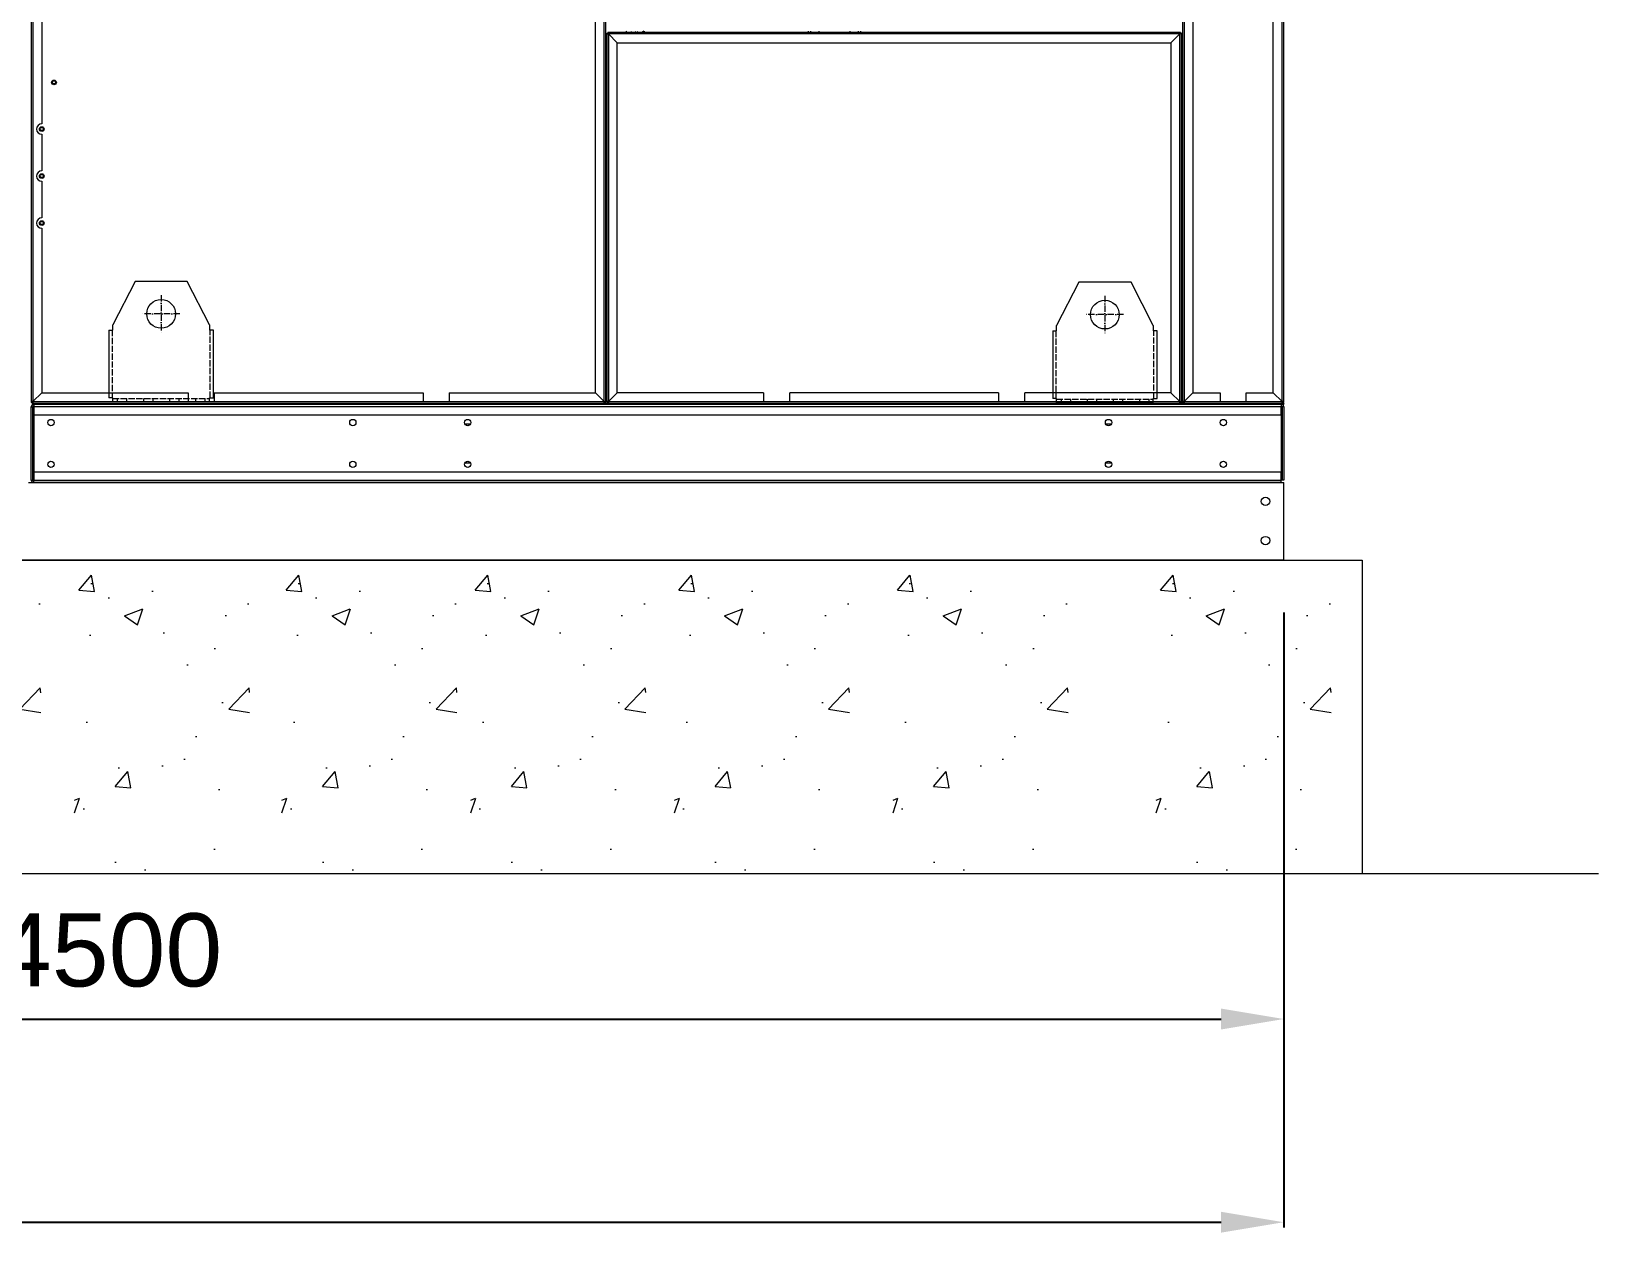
# Model space of a CAD drawing. Header units: millimetres. Extents: x -17070 to 45881, y -291348 to 34009.
# Drawn here: x 29169 to 32170, y 19360 to 21660 of the extents above; entities that cross this region are included whole.
import ezdxf

# ---------------------------------------------------------------- set-up
doc = ezdxf.new("R2010")
doc.units = ezdxf.units.MM
doc.linetypes.add('DASHDOT', pattern=[18.5, 12, -3, 0.5, -3])
doc.linetypes.add('DASHED', pattern=[15, 12, -3])
doc.layers.add('냉각탑_기초', color=23, linetype='Continuous')
doc.styles.get("Standard").update_dxf_attribs({"font": 'arial.ttf'})
doc.dimstyles.new('1.40', dxfattribs={"dimscale": 20, "dimtxt": 1.5, "dimasz": 1, "dimexe": 0.5, "dimexo": 0.5, "dimgap": 0.5, "dimtad": 1, "dimdec": 0, "dimzin": 0, "dimdsep": 46, "dimtxsty": 'Standard', "dimcen": 0, "dimclrd": 2, "dimclre": 2, "dimclrt": 3, "dimadec": 0, "dimazin": 0, "dimtfac": 1, "dimtdec": 0, "dimtmove": 0, "dimatfit": 0, "dimfxl": 1, "dimtolj": 1, "dimtzin": 0, "dimlwd": -1, "dimlwe": -1, "dimarcsym": 0})

# ---------------------------------------------------------------- blocks, each defined once
blk = doc.blocks.new('*D393')
at = {"color": 2, "transparency": 16777216}
for p, q in [((27067.1, 20699.8), (27067.1, 19759.3)), ((31567.1, 20547.9), (31567.1, 19759.3)), ((27187.1, 19769.3), (31447.1, 19769.3))]:
    blk.add_line(p, q, dxfattribs=at)
for points in [[(27187.1, 19789.3), (27187.1, 19749.3), (27067.1, 19769.3)], [(31447.1, 19789.3), (31447.1, 19749.3), (31567.1, 19769.3)]]:
    blk.add_solid(points, dxfattribs=at)
at = {"layer": 'Defpoints', "color": 0, "transparency": 16777216}
for p in [(27067.1, 20799.8), (31567.1, 20647.9), (31567.1, 19769.3)]:
    blk.add_point(p, dxfattribs=at)
at = {"color": 3, "lineweight": 5, "transparency": 16777216, "insert": (29317.1, 19900.7), "char_height": 140, "attachment_point": 5}
blk.add_mtext('\\A1;4500', dxfattribs=at)
blk = doc.blocks.new('*D394')
at = {"color": 2, "transparency": 16777216}
for p, q in [((26067.1, 20547.9), (26067.1, 19370.3)), ((31567.1, 20547.9), (31567.1, 19370.3)), ((26187.1, 19380.3), (31447.1, 19380.3))]:
    blk.add_line(p, q, dxfattribs=at)
for points in [[(26187.1, 19400.3), (26187.1, 19360.3), (26067.1, 19380.3)], [(31447.1, 19400.3), (31447.1, 19360.3), (31567.1, 19380.3)]]:
    blk.add_solid(points, dxfattribs=at)
at = {"layer": 'Defpoints', "color": 0, "transparency": 16777216}
for p in [(26067.1, 20647.9), (31567.1, 20647.9), (31567.1, 19380.3)]:
    blk.add_point(p, dxfattribs=at)
at = {"color": 3, "lineweight": 5, "transparency": 16777216, "insert": (28817.1, 19511.8), "char_height": 140, "attachment_point": 5}
blk.add_mtext('\\A1;5500', dxfattribs=at)
blk = doc.blocks.new('457536')
at = {"color": 7, "lineweight": 5}
for p, q in [((114592.520962, 89152.297332), (114550.020962, 89069.297332)), ((114692.520962, 89152.297332), (114592.520962, 89152.297332)), ((114735.020962, 89069.297332), (114692.520962, 89152.297332)), ((114542.520962, 89059.297332), (114542.520962, 88929.797332)), ((114742.520962, 88929.797332), (114742.520962, 89059.297332)), ((114550.020962, 88922.297332), (114735.020962, 88922.297332))]:
    blk.add_line(p, q, dxfattribs=at)
at = {"color": 7, "linetype": 'DASHDOT', "lineweight": 5}
for p, q in [((114642.520962, 89126.047332), (114642.520962, 89054.547332)), ((114678.270962, 89090.297332), (114606.770962, 89090.297332))]:
    blk.add_line(p, q, dxfattribs=at)
at = {"color": 7, "lineweight": 5, "ltscale": 0.125}
for p, q in [((114550.020962, 89059.297332), (114550.020962, 89069.297332)), ((114735.020962, 89069.297332), (114735.020962, 89059.297332))]:
    blk.add_line(p, q, dxfattribs=at)
at = {"color": 7, "lineweight": 5, "ltscale": 0.09375}
for p, q in [((114542.520962, 89059.297332), (114550.020962, 89059.297332)), ((114742.520962, 89059.297332), (114735.020962, 89059.297332)), ((114550.020962, 88929.797332), (114542.520962, 88929.797332)), ((114550.020962, 88922.297332), (114550.020962, 88929.797332)), ((114735.020962, 88929.797332), (114742.520962, 88929.797332)), ((114735.020962, 88922.297332), (114735.020962, 88929.797332))]:
    blk.add_line(p, q, dxfattribs=at)
at = {"color": 7, "linetype": 'DASHED', "lineweight": 5}
for p, q in [((114548.520962, 89059.297332), (114548.520962, 88929.797332)), ((114736.520962, 88929.797332), (114736.520962, 89059.297332)), ((114550.020962, 88928.297332), (114735.020962, 88928.297332))]:
    blk.add_line(p, q, dxfattribs=at)
at = {"color": 7, "linetype": 'DASHED', "lineweight": 5, "ltscale": 0.075}
for p, q in [((114558.520962, 88928.297332), (114558.520962, 88922.297332)), ((114576.520962, 88928.297332), (114576.520962, 88922.297332)), ((114608.520962, 88928.297332), (114608.520962, 88922.297332)), ((114626.520962, 88928.297332), (114626.520962, 88922.297332)), ((114658.520962, 88928.297332), (114658.520962, 88922.297332)), ((114676.520962, 88928.297332), (114676.520962, 88922.297332)), ((114708.520962, 88928.297332), (114708.520962, 88922.297332)), ((114726.520962, 88928.297332), (114726.520962, 88922.297332))]:
    blk.add_line(p, q, dxfattribs=at)
at = {"color": 7, "lineweight": 5}
blk.add_circle((114642.520962, 89090.297332), 27.5, dxfattribs=at)
blk = doc.blocks.new('1')
at = {"color": 7, "lineweight": 20}
for p, q in [((29169.1, 23793.2), (29169.1, 20951.4)), ((29172.2, 23793.2), (29172.2, 20951.4)), ((30249.1, 20968.3), (30249.1, 23767.6)), ((30266, 20951.4), (30266, 23793.2)), ((30269.1, 20951.4), (30269.1, 23793.2)), ((31373.1, 23793.2), (31373.1, 20951.4)), ((31376.2, 23793.2), (31376.2, 20951.4)), ((31393.1, 23767.6), (31393.1, 20968.3)), ((31564, 20951.4), (31564, 23793.2)), ((31567.1, 20951.4), (31567.1, 23793.2)), ((29189.1, 23766.3), (29189.1, 21483.2)), ((31547.1, 20968.3), (31547.1, 22957.3)), ((31368, 21658.3), (30274.2, 21658.3)), ((31368, 21655.2), (30274.2, 21655.2)), ((30291.1, 21638.3), (31351.1, 21638.3)), ((29171.1, 20947.9), (31567.1, 20947.9)), ((29171.1, 20946.3), (31567.1, 20946.3)), ((29172.2, 20948.3), (30266, 20948.3)), ((31562.4, 20946.3), (29173.8, 20946.3)), ((30274.2, 20948.3), (31368, 20948.3)), ((31562.4, 20941.6), (29173.8, 20941.6)), ((29173.8, 20926.3), (31562.4, 20926.3)), ((31562.4, 20796.3), (29171.8, 20796.3)), ((31562.4, 20816.3), (29173.8, 20816.3)), ((29173.8, 20801), (31562.4, 20801)), ((29173.8, 20796.3), (31562.4, 20796.3))]:
    blk.add_line(p, q, dxfattribs=at)
at = {"color": 7, "lineweight": 20, "ltscale": 0.000833333}
for p, q in [((30271.1, 21656.7), (30271.1, 21655.2)), ((30274.2, 21658.3), (30272.7, 21658.3)), ((30272.7, 21655.2), (30272.7, 21656.7)), ((30272.7, 21656.7), (30274.2, 21656.7)), ((31369.5, 21658.3), (31368, 21658.3)), ((31368, 21656.7), (31369.5, 21656.7)), ((31369.5, 21656.7), (31369.5, 21655.2)), ((31371.1, 21655.2), (31371.1, 21656.7)), ((29169.1, 20951.4), (29169.1, 20949.9)), ((29170.7, 20949.9), (29170.7, 20951.4)), ((29172.2, 20949.9), (29170.7, 20949.9)), ((29170.7, 20948.3), (29172.2, 20948.3)), ((30266, 20951.4), (30266, 20949.9)), ((30267.5, 20949.9), (30266, 20949.9)), ((30266, 20948.3), (30267.5, 20948.3)), ((30267.5, 20951.4), (30267.5, 20949.9)), ((30269.1, 20949.9), (30269.1, 20951.4)), ((30271.1, 20951.4), (30271.1, 20949.9)), ((30272.7, 20949.9), (30272.7, 20951.4)), ((30274.2, 20949.9), (30272.7, 20949.9)), ((30272.7, 20948.3), (30274.2, 20948.3)), ((31369.5, 20949.9), (31368, 20949.9)), ((31368, 20948.3), (31369.5, 20948.3)), ((31369.5, 20951.4), (31369.5, 20949.9)), ((31371.1, 20949.9), (31371.1, 20951.4)), ((31373.1, 20951.4), (31373.1, 20949.9)), ((31374.7, 20949.9), (31374.7, 20951.4)), ((31376.2, 20949.9), (31374.7, 20949.9)), ((31374.7, 20948.3), (31376.2, 20948.3)), ((31564, 20951.4), (31564, 20949.9)), ((31565.5, 20949.9), (31564, 20949.9)), ((31564, 20948.3), (31565.5, 20948.3)), ((31565.5, 20951.4), (31565.5, 20949.9)), ((31567.1, 20949.9), (31567.1, 20951.4)), ((29172.3, 20941.6), (29173.8, 20941.6)), ((31563.9, 20941.6), (31562.4, 20941.6)), ((29172.3, 20801), (29173.8, 20801)), ((31563.9, 20801), (31562.4, 20801))]:
    blk.add_line(p, q, dxfattribs=at)
at = {"color": 7, "lineweight": 20, "ltscale": 0.000888889}
for p, q in [((30271.1, 21656.7), (30272.7, 21656.7)), ((30271.1, 21655.2), (30272.7, 21655.2)), ((30272.7, 21658.3), (30272.7, 21656.7)), ((31368, 21658.3), (31368, 21656.7)), ((31369.5, 21658.3), (31369.5, 21656.7)), ((31371.1, 21656.7), (31369.5, 21656.7)), ((31371.1, 21655.2), (31369.5, 21655.2)), ((29169.1, 20951.4), (29170.7, 20951.4)), ((29169.1, 20949.9), (29170.7, 20949.9)), ((29170.7, 20948.3), (29170.7, 20949.9)), ((29171.1, 20947.9), (29171.1, 20946.3)), ((29172.2, 20948.3), (29172.2, 20949.9)), ((30266, 20948.3), (30266, 20949.9)), ((30269.1, 20951.4), (30267.5, 20951.4)), ((30267.5, 20948.3), (30267.5, 20949.9)), ((30269.1, 20949.9), (30267.5, 20949.9)), ((30271.1, 20949.9), (30272.7, 20949.9)), ((30272.7, 20948.3), (30272.7, 20949.9)), ((31368, 20948.3), (31368, 20949.9)), ((31369.5, 20948.3), (31369.5, 20949.9)), ((31371.1, 20949.9), (31369.5, 20949.9)), ((31373.1, 20951.4), (31374.7, 20951.4)), ((31373.1, 20949.9), (31374.7, 20949.9)), ((31374.7, 20948.3), (31374.7, 20949.9)), ((31376.2, 20948.3), (31376.2, 20949.9)), ((31564, 20948.3), (31564, 20949.9)), ((31567.1, 20951.4), (31565.5, 20951.4)), ((31565.5, 20948.3), (31565.5, 20949.9)), ((31567.1, 20949.9), (31565.5, 20949.9)), ((31567.1, 20947.9), (31567.1, 20946.3))]:
    blk.add_line(p, q, dxfattribs=at)
at = {"color": 7, "lineweight": 20, "ltscale": 0.391}
for p, q in [((30271.1, 21655.2), (30271.1, 20951.4)), ((30274.2, 21655.2), (30274.2, 20951.4)), ((31368, 20951.4), (31368, 21655.2)), ((31371.1, 20951.4), (31371.1, 21655.2))]:
    blk.add_line(p, q, dxfattribs=at)
at = {"color": 7, "lineweight": 20, "ltscale": 0.000251392}
for p, q in [((30274.2, 21658.3), (30274.2, 21657.8)), ((30271.1, 20951.4), (30271.6, 20951.4)), ((30274.2, 20948.3), (30274.2, 20948.7)), ((31371.1, 20951.4), (31370.7, 20951.4))]:
    blk.add_line(p, q, dxfattribs=at)
at = {"color": 7, "lineweight": 20, "ltscale": 0.001722}
for p, q in [((30274.2, 21655.2), (30274.2, 21658.3)), ((29172.2, 20951.4), (29169.1, 20951.4)), ((29172.2, 20951.4), (29172.2, 20948.3)), ((30266, 20951.4), (30269.1, 20951.4)), ((30274.2, 20951.4), (30271.1, 20951.4)), ((30274.2, 20951.4), (30274.2, 20948.3)), ((31368, 20951.4), (31371.1, 20951.4)), ((31376.2, 20951.4), (31373.1, 20951.4)), ((31376.2, 20951.4), (31376.2, 20948.3)), ((31564, 20951.4), (31567.1, 20951.4))]:
    blk.add_line(p, q, dxfattribs=at)
at = {"color": 7, "lineweight": 20, "ltscale": 0.013278}
for p, q in [((30291.1, 21638.3), (30274.2, 21655.2)), ((30274.2, 21655.2), (30291.1, 21638.3)), ((31368, 21655.2), (31351.1, 21638.3)), ((31351.1, 21638.3), (31368, 21655.2)), ((29172.2, 20951.4), (29189.1, 20968.3)), ((29189.1, 20968.3), (29172.2, 20951.4)), ((30266, 20951.4), (30249.1, 20968.3)), ((30249.1, 20968.3), (30266, 20951.4)), ((30291.1, 20968.3), (30274.2, 20951.4)), ((30274.2, 20951.4), (30291.1, 20968.3)), ((31368, 20951.4), (31351.1, 20968.3)), ((31351.1, 20968.3), (31368, 20951.4)), ((31376.2, 20951.4), (31393.1, 20968.3)), ((31393.1, 20968.3), (31376.2, 20951.4)), ((31564, 20951.4), (31547.1, 20968.3)), ((31547.1, 20968.3), (31564, 20951.4))]:
    blk.add_line(p, q, dxfattribs=at)
at = {"color": 7, "lineweight": 20, "ltscale": 0.372222}
for p, q in [((30291.1, 20968.3), (30291.1, 21638.3)), ((31351.1, 21638.3), (31351.1, 20968.3))]:
    blk.add_line(p, q, dxfattribs=at)
at = {"color": 7, "lineweight": 20, "ltscale": 0.001571}
blk.add_line((30310, 21658.3), (30308, 21660.3), dxfattribs=at)
at = {"color": 7, "lineweight": 20, "ltscale": 0.002222}
blk.add_line((30341.7, 21660.3), (30338.2, 21658.3), dxfattribs=at)
blk.add_line((30341.7, 21660.3), (30338.2, 21658.3), dxfattribs=at)
at = {"color": 7, "lineweight": 20, "ltscale": 0.001283}
blk.add_line((30342.2, 21660.3), (30343.4, 21658.3), dxfattribs=at)
blk.add_line((30342.2, 21660.3), (30343.4, 21658.3), dxfattribs=at)
at = {"color": 7, "lineweight": 20, "ltscale": 0.001111}
for p, q in [((30656.9, 21658.3), (30656.9, 21660.3)), ((30661.6, 21658.3), (30661.6, 21660.3)), ((30676.9, 21660.3), (30676.9, 21658.3)), ((30736.9, 21658.3), (30736.9, 21660.3)), ((30752.2, 21660.3), (30752.2, 21658.3)), ((30756.9, 21660.3), (30756.9, 21658.3)), ((30269.1, 21627.2), (30271.1, 21627.2)), ((30269.1, 21252.9), (30271.1, 21252.9)), ((30269.1, 21248.2), (30271.1, 21248.2)), ((31373.1, 21256.1), (31371.1, 21256.1)), ((31373.1, 21254.5), (31371.1, 21254.5)), ((31371.1, 21252.9), (31373.1, 21252.9)), ((31371.1, 21248.2), (31373.1, 21248.2)), ((30269.1, 21232.9), (30271.1, 21232.9)), ((31371.1, 21232.9), (31373.1, 21232.9)), ((30271.1, 21142.9), (30269.1, 21142.9)), ((30271.1, 21127.6), (30269.1, 21127.6)), ((31373.1, 21142.9), (31371.1, 21142.9)), ((31373.1, 21127.6), (31371.1, 21127.6)), ((30271.1, 21122.9), (30269.1, 21122.9)), ((31373.1, 21122.9), (31371.1, 21122.9)), ((31373.1, 21122.9), (31371.1, 21122.9)), ((31373.1, 21117.9), (31371.1, 21117.9)), ((31371.1, 21107.9), (31373.1, 21107.9)), ((31371.1, 21102.9), (31373.1, 21102.9)), ((31373.1, 20967.9), (31371.1, 20967.9)), ((31373.1, 20962.9), (31371.1, 20962.9))]:
    blk.add_line(p, q, dxfattribs=at)
at = {"color": 7, "lineweight": 20, "ltscale": 0.038889}
for p, q in [((29189.1, 21463.2), (29189.1, 21393.2)), ((29189.1, 21373.2), (29189.1, 21303.2))]:
    blk.add_line(p, q, dxfattribs=at)
at = {"color": 7, "lineweight": 20, "ltscale": 0.174969}
blk.add_line((29189.1, 21283.2), (29189.1, 20968.3), dxfattribs=at)
at = {"color": 7, "lineweight": 20, "ltscale": 0.164944}
for p, q in [((29172.2, 20951.4), (29469.1, 20951.4)), ((29969.1, 20951.4), (30266, 20951.4)), ((30274.2, 20951.4), (30571.1, 20951.4)), ((31071.1, 20951.4), (31368, 20951.4))]:
    blk.add_line(p, q, dxfattribs=at)
at = {"color": 7, "lineweight": 20, "ltscale": 0.002611}
for p, q in [((29173.8, 20946.3), (29173.8, 20941.6)), ((31562.4, 20946.3), (31562.4, 20941.6)), ((29173.8, 20796.3), (29173.8, 20801)), ((31562.4, 20796.3), (31562.4, 20801))]:
    blk.add_line(p, q, dxfattribs=at)
at = {"color": 7, "lineweight": 20, "ltscale": 0.155556}
for p, q in [((29189.1, 20968.3), (29469.1, 20968.3)), ((29969.1, 20968.3), (30249.1, 20968.3)), ((30571.1, 20968.3), (30291.1, 20968.3)), ((31351.1, 20968.3), (31071.1, 20968.3))]:
    blk.add_line(p, q, dxfattribs=at)
at = {"color": 7, "lineweight": 20, "ltscale": 0.009389}
for p, q in [((29469.1, 20968.3), (29469.1, 20951.4)), ((29519.1, 20968.3), (29519.1, 20951.4)), ((29919.1, 20968.3), (29919.1, 20951.4)), ((29969.1, 20968.3), (29969.1, 20951.4)), ((30571.1, 20968.3), (30571.1, 20951.4)), ((30621.1, 20951.4), (30621.1, 20968.3)), ((31021.1, 20968.3), (31021.1, 20951.4)), ((31071.1, 20951.4), (31071.1, 20968.3)), ((31445.1, 20968.3), (31445.1, 20951.4)), ((31495.1, 20951.4), (31495.1, 20968.3))]:
    blk.add_line(p, q, dxfattribs=at)
at = {"color": 7, "lineweight": 20, "ltscale": 0.027778}
for p, q in [((29469.1, 20951.4), (29519.1, 20951.4)), ((29469.1, 20951.4), (29519.1, 20951.4)), ((29919.1, 20951.4), (29969.1, 20951.4)), ((30571.1, 20951.4), (30621.1, 20951.4)), ((30571.1, 20951.4), (30621.1, 20951.4)), ((31021.1, 20951.4), (31071.1, 20951.4)), ((31021.1, 20951.4), (31071.1, 20951.4)), ((31445.1, 20951.4), (31495.1, 20951.4))]:
    blk.add_line(p, q, dxfattribs=at)
at = {"color": 7, "lineweight": 20, "ltscale": 0.222222}
for p, q in [((29519.1, 20968.3), (29919.1, 20968.3)), ((29519.1, 20951.4), (29919.1, 20951.4)), ((31021.1, 20968.3), (30621.1, 20968.3)), ((30621.1, 20951.4), (31021.1, 20951.4))]:
    blk.add_line(p, q, dxfattribs=at)
at = {"color": 7, "lineweight": 20, "ltscale": 0.000222136}
for p, q in [((29768.2, 20947.9), (29768.2, 20948.3)), ((30021.2, 20947.9), (30021.2, 20948.3)), ((31468.2, 20947.9), (31468.2, 20948.3))]:
    blk.add_line(p, q, dxfattribs=at)
at = {"color": 7, "lineweight": 20, "ltscale": 0.005556}
for p, q in [((29778.2, 20947.9), (29768.2, 20947.9)), ((30021.2, 20947.9), (30011.2, 20947.9)), ((31225.2, 20947.9), (31215.2, 20947.9)), ((31468.2, 20947.9), (31458.2, 20947.9))]:
    blk.add_line(p, q, dxfattribs=at)
at = {"color": 7, "lineweight": 20, "ltscale": 0.00022214}
for p, q in [((29778.2, 20947.9), (29778.2, 20948.3)), ((30011.2, 20947.9), (30011.2, 20948.3)), ((31458.2, 20947.9), (31458.2, 20948.3))]:
    blk.add_line(p, q, dxfattribs=at)
at = {"color": 7, "lineweight": 20, "ltscale": 0.129444}
for p, q in [((30011.2, 20947.9), (29778.2, 20947.9)), ((31458.2, 20947.9), (31225.2, 20947.9))]:
    blk.add_line(p, q, dxfattribs=at)
at = {"color": 7, "lineweight": 20, "ltscale": 0.000222146}
blk.add_line((31215.2, 20947.9), (31215.2, 20948.3), dxfattribs=at)
at = {"color": 7, "lineweight": 20, "ltscale": 0.000222151}
blk.add_line((31225.2, 20947.9), (31225.2, 20948.3), dxfattribs=at)
at = {"color": 7, "lineweight": 20, "ltscale": 0.038278}
for p, q in [((31376.2, 20951.4), (31445.1, 20951.4)), ((31495.1, 20951.4), (31564, 20951.4))]:
    blk.add_line(p, q, dxfattribs=at)
at = {"color": 7, "lineweight": 20, "ltscale": 0.104333}
blk.add_line((31376.2, 20948.3), (31564, 20948.3), dxfattribs=at)
at = {"color": 7, "lineweight": 20, "ltscale": 0.028889}
for p, q in [((31393.1, 20968.3), (31445.1, 20968.3)), ((31495.1, 20968.3), (31547.1, 20968.3))]:
    blk.add_line(p, q, dxfattribs=at)
at = {"color": 7, "lineweight": 20, "ltscale": 0.001778}
for p, q in [((29169.1, 20941.6), (29172.3, 20941.6)), ((31567.1, 20941.6), (31563.9, 20941.6)), ((29169.1, 20801), (29172.3, 20801)), ((31567.1, 20801), (31563.9, 20801))]:
    blk.add_line(p, q, dxfattribs=at)
at = {"color": 7, "lineweight": 20, "ltscale": 0.078111}
for p, q in [((29169.1, 20801), (29169.1, 20941.6)), ((29172.3, 20801), (29172.3, 20941.6)), ((31562.4, 20941.6), (31562.4, 20801)), ((31563.9, 20941.6), (31563.9, 20801)), ((31567.1, 20941.6), (31567.1, 20801))]:
    blk.add_line(p, q, dxfattribs=at)
at = {"color": 7, "lineweight": 20, "ltscale": 0.0085}
for p, q in [((29173.8, 20941.6), (29173.8, 20926.3)), ((31562.4, 20926.3), (31562.4, 20941.6)), ((29173.8, 20816.3), (29173.8, 20801)), ((31562.4, 20801), (31562.4, 20816.3))]:
    blk.add_line(p, q, dxfattribs=at)
at = {"color": 7, "lineweight": 20, "ltscale": 0.061111}
blk.add_line((29173.8, 20926.3), (29173.8, 20816.3), dxfattribs=at)
at = {"color": 7, "lineweight": 20, "ltscale": 0.006061}
for p, q in [((29999.3, 20908.8), (30010.2, 20908.8)), ((31226.2, 20908.8), (31237.1, 20908.8))]:
    blk.add_line(p, q, dxfattribs=at)
at = {"color": 7, "lineweight": 20, "ltscale": 0.00606}
for p, q in [((30010.2, 20833.8), (29999.3, 20833.8)), ((31237.1, 20833.8), (31226.2, 20833.8))]:
    blk.add_line(p, q, dxfattribs=at)
at = {"color": 0, "lineweight": 20}
for p, q in [((29163.6, 20796.3), (29171.8, 20796.3)), ((31562.4, 20796.3), (31567.1, 20796.3)), ((31567.1, 20647.9), (31567.1, 20796.3)), ((31567.1, 20647.9), (26067.1, 20647.9))]:
    blk.add_line(p, q, dxfattribs=at)
at = {"color": 7, "lineweight": 20}
for centre, radius in [((29212.5, 21562.5), 4.5), ((29212.5, 21562.5), 3), ((29189.1, 21473.2), 4.5), ((29189.1, 21473.2), 3), ((29189.1, 21383.2), 4.5), ((29189.1, 21383.2), 3), ((29189.1, 21293.2), 4.5), ((29189.1, 21293.2), 3), ((29206.6, 20911.3), 6), ((29784.7, 20911.3), 6), ((30004.7, 20911.3), 6), ((31231.6, 20911.3), 6), ((31451.6, 20911.3), 6), ((29206.6, 20831.3), 6), ((29784.7, 20831.3), 6), ((30004.7, 20831.3), 6), ((31231.6, 20831.3), 6), ((31451.6, 20831.3), 6)]:
    blk.add_circle(centre, radius, dxfattribs=at)
at = {"lineweight": 20}
for centre in [(31532.1, 20760.4), (31532.1, 20685.4)]:
    blk.add_circle(centre, 8, dxfattribs=at)
at = {"color": 7, "lineweight": 20}
for centre, radius, start, end in [((30327, 21663.3), 10, 197.7541, 210.3255), ((30328, 21663.3), 4.5, 222.6586, 317.3414), ((29189.1, 21473.2), 10, 90, 270), ((29189.1, 21383.2), 10, 90, 270), ((29189.1, 21293.2), 10, 90, 270), ((29173.8, 20941.6), 4.7, 90.1877, 180), ((31562.4, 20941.6), 4.7, 0, 89.8123), ((29173.8, 20941.6), 1.5, 90, 180), ((31562.4, 20941.6), 1.5, 0, 90), ((29173.8, 20801), 4.7, 180, 270), ((29173.8, 20801), 1.5, 180, 270)]:
    blk.add_arc(centre, radius, start, end, dxfattribs=at)
at = {"color": 0, "lineweight": 20}
for p in [(-85224.9, -67970.9), (-83417.9, -67972.4)]:
    blk.add_blockref('457536', p, dxfattribs=at)

msp = doc.modelspace()

# ---------------------------------------------------------------- hatches: boundary and pattern name
at = {"layer": '냉각탑_기초', "lineweight": 20, "ltscale": 30}
h = msp.add_hatch(dxfattribs=at)
h.set_pattern_fill('AR-CONC', color=256, scale=50, style=0)
h.set_pattern_definition([(50, (14258.75, 4106.58), (358.63, -31.376), [37.5, -412.5]), (355, (14258.75, 4106.58), (-69.3757, 376.096), [30, -330]), (100.4514, (14288.64, 4103.96), (289.2547, 344.72), [31.87, -350.571]), (46.1842, (14258.75, 4206.6), (533.6205, -82.7595), [56.25, -618.75]), (96.6356, (14303.2, 4199.7), (467.331, 487.059), [47.805, -525.856]), (351.1842, (14258.75, 4206.6), (467.331, 487.059), [45, -495]), (21, (14308.75, 4181.58), (298.4535, -201.3094), [37.5, -412.5]), (326, (14308.75, 4181.58), (121.6577, 362.575), [30, -330]), (71.4514, (14333.62, 4164.8), (420.1113, 161.265), [31.87, -350.571]), (37.5, (14258.75, 4106.58), (6.0799, 166.4469), [0, -326, 0, -335, 0, -331.25]), (7.5, (14258.75, 4106.58), (131.5348, 197.2059), [0, -191, 0, -318.5, 0, -126.25]), (327.5, (14147.25, 4106.58), (266.9112, -11.2774), [0, -125, 0, -390, 0, -517.5]), (317.5, (14097.25, 4106.58), (291.593, 50.0525), [0, -162.5, 0, -259, 0, -367.5])])
h.paths.add_polyline_path([(29187.3, 20647.9), (28852.3, 20647.9), (28852.3, 20047.9), (29187.3, 20047.9)])
h = msp.add_hatch(dxfattribs=at)
h.set_pattern_fill('AR-CONC', color=256, scale=50, style=0)
h.set_pattern_definition([(50, (14658.38, 4106.58), (358.63, -31.376), [37.5, -412.5]), (355, (14658.38, 4106.58), (-69.3757, 376.096), [30, -330]), (100.4514, (14688.26, 4103.96), (289.2547, 344.72), [31.87, -350.571]), (46.1842, (14658.4, 4206.6), (533.6205, -82.7595), [56.25, -618.75]), (96.6356, (14702.85, 4199.7), (467.331, 487.059), [47.805, -525.856]), (351.1842, (14658.4, 4206.6), (467.331, 487.059), [45, -495]), (21, (14708.38, 4181.58), (298.4535, -201.3094), [37.5, -412.5]), (326, (14708.38, 4181.58), (121.6577, 362.575), [30, -330]), (71.4514, (14733.25, 4164.8), (420.1113, 161.265), [31.87, -350.571]), (37.5, (14658.38, 4106.58), (6.0799, 166.4469), [0, -326, 0, -335, 0, -331.25]), (7.5, (14658.38, 4106.58), (131.5348, 197.2059), [0, -191, 0, -318.5, 0, -126.25]), (327.5, (14546.88, 4106.58), (266.9112, -11.2774), [0, -125, 0, -390, 0, -517.5]), (317.5, (14496.88, 4106.58), (291.593, 50.0525), [0, -162.5, 0, -259, 0, -367.5])])
h.paths.add_polyline_path([(29586.9, 20647.9), (29251.9, 20647.9), (29251.9, 20047.9), (29586.9, 20047.9)])
h = msp.add_hatch(dxfattribs=at)
h.set_pattern_fill('AR-CONC', color=256, scale=50, style=0)
h.set_pattern_definition([(50, (15055.47, 4106.58), (358.63, -31.376), [37.5, -412.5]), (355, (15055.47, 4106.58), (-69.3757, 376.096), [30, -330]), (100.4514, (15085.35, 4103.96), (289.2547, 344.72), [31.87, -350.571]), (46.1842, (15055.47, 4206.6), (533.6205, -82.7595), [56.25, -618.75]), (96.6356, (15099.94, 4199.7), (467.331, 487.059), [47.805, -525.856]), (351.1842, (15055.47, 4206.6), (467.331, 487.059), [45, -495]), (21, (15105.47, 4181.58), (298.4535, -201.3094), [37.5, -412.5]), (326, (15105.47, 4181.58), (121.6577, 362.575), [30, -330]), (71.4514, (15130.34, 4164.8), (420.1113, 161.265), [31.87, -350.571]), (37.5, (15055.47, 4106.58), (6.0799, 166.4469), [0, -326, 0, -335, 0, -331.25]), (7.5, (15055.47, 4106.58), (131.5348, 197.2059), [0, -191, 0, -318.5, 0, -126.25]), (327.5, (14943.97, 4106.58), (266.9112, -11.2774), [0, -125, 0, -390, 0, -517.5]), (317.5, (14893.97, 4106.58), (291.593, 50.0525), [0, -162.5, 0, -259, 0, -367.5])])
h.paths.add_polyline_path([(29984, 20647.9), (29649, 20647.9), (29649, 20047.9), (29984, 20047.9)])
h = msp.add_hatch(dxfattribs=at)
h.set_pattern_fill('AR-CONC', color=256, scale=50, style=0)
h.set_pattern_definition([(50, (15417.1, 4106.58), (358.63, -31.376), [37.5, -412.5]), (355, (15417.1, 4106.58), (-69.3757, 376.096), [30, -330]), (100.4514, (15447, 4103.96), (289.2547, 344.72), [31.87, -350.571]), (46.1842, (15417.1, 4206.6), (533.6205, -82.7595), [56.25, -618.75]), (96.6356, (15461.57, 4199.7), (467.331, 487.059), [47.805, -525.856]), (351.1842, (15417.1, 4206.6), (467.331, 487.059), [45, -495]), (21, (15467.1, 4181.58), (298.4535, -201.3094), [37.5, -412.5]), (326, (15467.1, 4181.58), (121.6577, 362.575), [30, -330]), (71.4514, (15491.97, 4164.8), (420.1113, 161.265), [31.87, -350.571]), (37.5, (15417.1, 4106.58), (6.0799, 166.4469), [0, -326, 0, -335, 0, -331.25]), (7.5, (15417.1, 4106.58), (131.5348, 197.2059), [0, -191, 0, -318.5, 0, -126.25]), (327.5, (15305.6, 4106.58), (266.9112, -11.2774), [0, -125, 0, -390, 0, -517.5]), (317.5, (15255.6, 4106.58), (291.593, 50.0525), [0, -162.5, 0, -259, 0, -367.5])])
h.paths.add_polyline_path([(30345.6, 20647.9), (30010.6, 20647.9), (30010.6, 20047.9), (30345.6, 20047.9)])
h = msp.add_hatch(dxfattribs=at)
h.set_pattern_fill('AR-CONC', color=256, scale=50, style=0)
h.set_pattern_definition([(50, (15807.1, 4106.58), (358.63, -31.376), [37.5, -412.5]), (355, (15807.1, 4106.58), (-69.3757, 376.096), [30, -330]), (100.4514, (15837, 4103.96), (289.2547, 344.72), [31.87, -350.571]), (46.1842, (15807.1, 4206.6), (533.6205, -82.7595), [56.25, -618.75]), (96.6356, (15851.57, 4199.7), (467.331, 487.059), [47.805, -525.856]), (351.1842, (15807.1, 4206.6), (467.331, 487.059), [45, -495]), (21, (15857.1, 4181.58), (298.4535, -201.3094), [37.5, -412.5]), (326, (15857.1, 4181.58), (121.6577, 362.575), [30, -330]), (71.4514, (15881.97, 4164.8), (420.1113, 161.265), [31.87, -350.571]), (37.5, (15807.1, 4106.58), (6.0799, 166.4469), [0, -326, 0, -335, 0, -331.25]), (7.5, (15807.1, 4106.58), (131.5348, 197.2059), [0, -191, 0, -318.5, 0, -126.25]), (327.5, (15695.6, 4106.58), (266.9112, -11.2774), [0, -125, 0, -390, 0, -517.5]), (317.5, (15645.6, 4106.58), (291.593, 50.0525), [0, -162.5, 0, -259, 0, -367.5])])
h.paths.add_polyline_path([(30735.6, 20647.9), (30400.6, 20647.9), (30400.6, 20047.9), (30735.6, 20047.9)])
h = msp.add_hatch(dxfattribs=at)
h.set_pattern_fill('AR-CONC', color=256, scale=50, style=0)
h.set_pattern_definition([(50, (16225.6, 4106.58), (358.63, -31.376), [37.5, -412.5]), (355, (16225.6, 4106.58), (-69.3757, 376.096), [30, -330]), (100.4514, (16255.5, 4103.96), (289.2547, 344.72), [31.87, -350.571]), (46.1842, (16225.6, 4206.6), (533.6205, -82.7595), [56.25, -618.75]), (96.6356, (16270.07, 4199.7), (467.331, 487.059), [47.805, -525.856]), (351.1842, (16225.6, 4206.6), (467.331, 487.059), [45, -495]), (21, (16275.6, 4181.58), (298.4535, -201.3094), [37.5, -412.5]), (326, (16275.6, 4181.58), (121.6577, 362.575), [30, -330]), (71.4514, (16300.47, 4164.8), (420.1113, 161.265), [31.87, -350.571]), (37.5, (16225.6, 4106.58), (6.0799, 166.4469), [0, -326, 0, -335, 0, -331.25]), (7.5, (16225.6, 4106.58), (131.5348, 197.2059), [0, -191, 0, -318.5, 0, -126.25]), (327.5, (16114.1, 4106.58), (266.9112, -11.2774), [0, -125, 0, -390, 0, -517.5]), (317.5, (16064.1, 4106.58), (291.593, 50.0525), [0, -162.5, 0, -259, 0, -367.5])])
h.paths.add_polyline_path([(31154.1, 20647.9), (30819.1, 20647.9), (30819.1, 20047.9), (31154.1, 20047.9)])
h = msp.add_hatch(dxfattribs=at)
h.set_pattern_fill('AR-CONC', color=256, scale=50, style=0)
h.set_pattern_definition([(50, (16729.36, 4106.58), (358.63, -31.376), [37.5, -412.5]), (355, (16729.36, 4106.58), (-69.3757, 376.096), [30, -330]), (100.4514, (16759.24, 4103.96), (289.2547, 344.72), [31.87, -350.571]), (46.1842, (16729.36, 4206.6), (533.6205, -82.7595), [56.25, -618.75]), (96.6356, (16773.83, 4199.7), (467.331, 487.059), [47.805, -525.856]), (351.1842, (16729.36, 4206.6), (467.331, 487.059), [45, -495]), (21, (16779.36, 4181.58), (298.4535, -201.3094), [37.5, -412.5]), (326, (16779.36, 4181.58), (121.6577, 362.575), [30, -330]), (71.4514, (16804.23, 4164.8), (420.1113, 161.265), [31.87, -350.571]), (37.5, (16729.36, 4106.58), (6.0799, 166.4469), [0, -326, 0, -335, 0, -331.25]), (7.5, (16729.36, 4106.58), (131.5348, 197.2059), [0, -191, 0, -318.5, 0, -126.25]), (327.5, (16617.86, 4106.58), (266.9112, -11.2774), [0, -125, 0, -390, 0, -517.5]), (317.5, (16567.86, 4106.58), (291.593, 50.0525), [0, -162.5, 0, -259, 0, -367.5])])
h.paths.add_polyline_path([(31657.9, 20647.9), (31322.9, 20647.9), (31322.9, 20047.9), (31657.9, 20047.9)])

# ---------------------------------------------------------------- linework, layer by layer
for p, q in [((25917.1, 20647.9), (31717.1, 20647.9)), ((31717.1, 20647.9), (31717.1, 20047.9)), ((25643.8, 20047.9), (32170, 20047.9))]:
    msp.add_line(p, q, dxfattribs=at)

# ---------------------------------------------------------------- block references
msp.add_blockref('1', (0, 0))

# ---------------------------------------------------------------- dimensions: what is measured, and where the dimension line sits
at = {"lineweight": 5}
for base, p1, picture, middle in [((31567.1, 19769.3), (27067.1, 20799.8), '*D393', (29317.1, 19900.7)), ((31567.1, 19380.3), (26067.1, 20647.9), '*D394', (28817.1, 19511.8))]:
    dim = msp.add_linear_dim(base=base, p1=p1, p2=(31567.1, 20647.9), dimstyle='1.40', override={"dimtxt": 7, "dimasz": 6, "dimexo": 5, "dimgap": 3}, dxfattribs=at)
    dim.commit()
    dim.dimension.update_dxf_attribs({"geometry": picture, "text_midpoint": middle})

doc.saveas('drawing.dxf')
